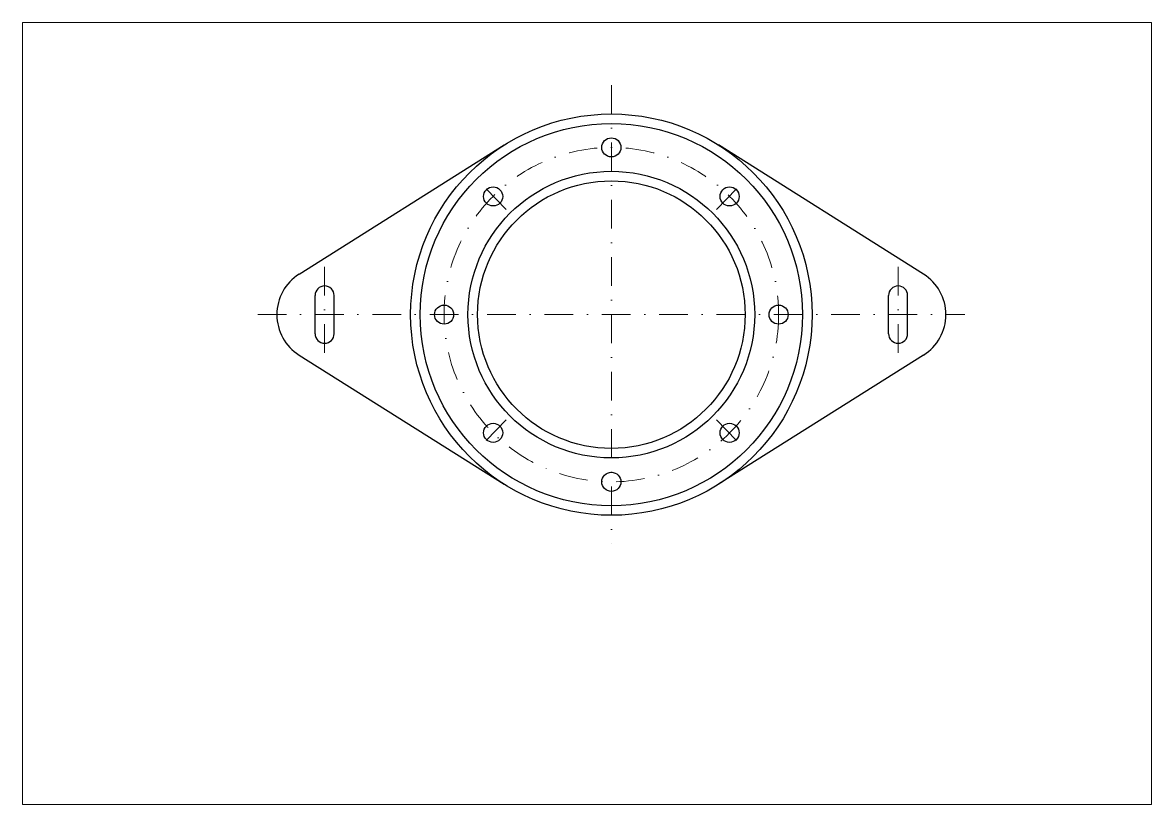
# Paper-space layout 'Layout2' of a CAD drawing. Header units: millimetres. Extents: x 64 to 300, y 176 to 340.
# The model-space entities are those that its viewports show. They can reach past a viewport. Long polylines and large blocks are cut down to what shows.
import ezdxf

# ---------------------------------------------------------------- set-up
doc = ezdxf.new("R2010")
doc.units = ezdxf.units.MM
doc.linetypes.add('DASHDOT', pattern=[24, 12, -5.95, 0.1, -5.95])
doc.linetypes.add('DASHED', pattern=[18, 12, -6])
doc.layers.get('0').update_dxf_attribs({"lineweight": 25})
doc.layers.add('center', color=1, linetype='DASHDOT', lineweight=9)
doc.layers.add('viewports', color=30, linetype='DASHED', lineweight=0, plot=False)

msp = doc.modelspace()

# ---------------------------------------------------------------- linework, layer by layer
for p, q in [((-32.67, 4.23), (-11.2, 17.76)), ((32.67, 4.23), (11.2, 17.76)), ((-31, -2), (-31, 2)), ((-29, -2), (-29, 2)), ((29, -2), (29, 2)), ((31, -2), (31, 2)), ((-32.67, -4.23), (-11.2, -17.76)), ((32.67, -4.23), (11.2, -17.76))]:
    msp.add_line(p, q)
for centre, radius in [((0, 0), 21), ((0, 0), 20), ((0, 17.5), 1), ((0, 0), 15), ((0, 0), 14), ((-12.37, 12.37), 1), ((12.37, 12.37), 1), ((-17.5, 0), 1), ((17.5, 0), 1), ((-12.37, -12.37), 1), ((12.37, -12.37), 1), ((0, -17.5), 1)]:
    msp.add_circle(centre, radius)
for centre, radius, start, end in [((-30, 0), 5, 122.231, 237.769), ((30, 0), 5, 302.231, 57.769), ((-30, 2), 1, 0, 180), ((30, 2), 1, 0, 180), ((-30, -2), 1, 180, 0), ((30, -2), 1, 180, 0)]:
    msp.add_arc(centre, radius, start, end)
at = {"layer": 'center'}
for p, q in [((0, 24), (0, -24)), ((-11, 11), (-13.7, 13.8)), ((11, 11), (13.7, 13.8)), ((-30, 5), (-30, -5)), ((30, 5), (30, -5)), ((-37, 0), (37, 0)), ((57, 0), (88, 0)), ((57, -2), (69, -2)), ((-11, -11), (-13.7, -13.8)), ((11, -11), (13.7, -13.8))]:
    msp.add_line(p, q, dxfattribs=at)
msp.add_circle((0, 0), 17.5, dxfattribs=at)

psp = doc.layouts.new('Layout2')

# ---------------------------------------------------------------- viewports
at = {"layer": 'viewports'}
psp.add_viewport(center=(181.89, 258.17), size=(236.22, 163.6512), view_center_point=(-2.55, -10.35), view_height=81.8256, dxfattribs=at)

doc.saveas('drawing.dxf')
